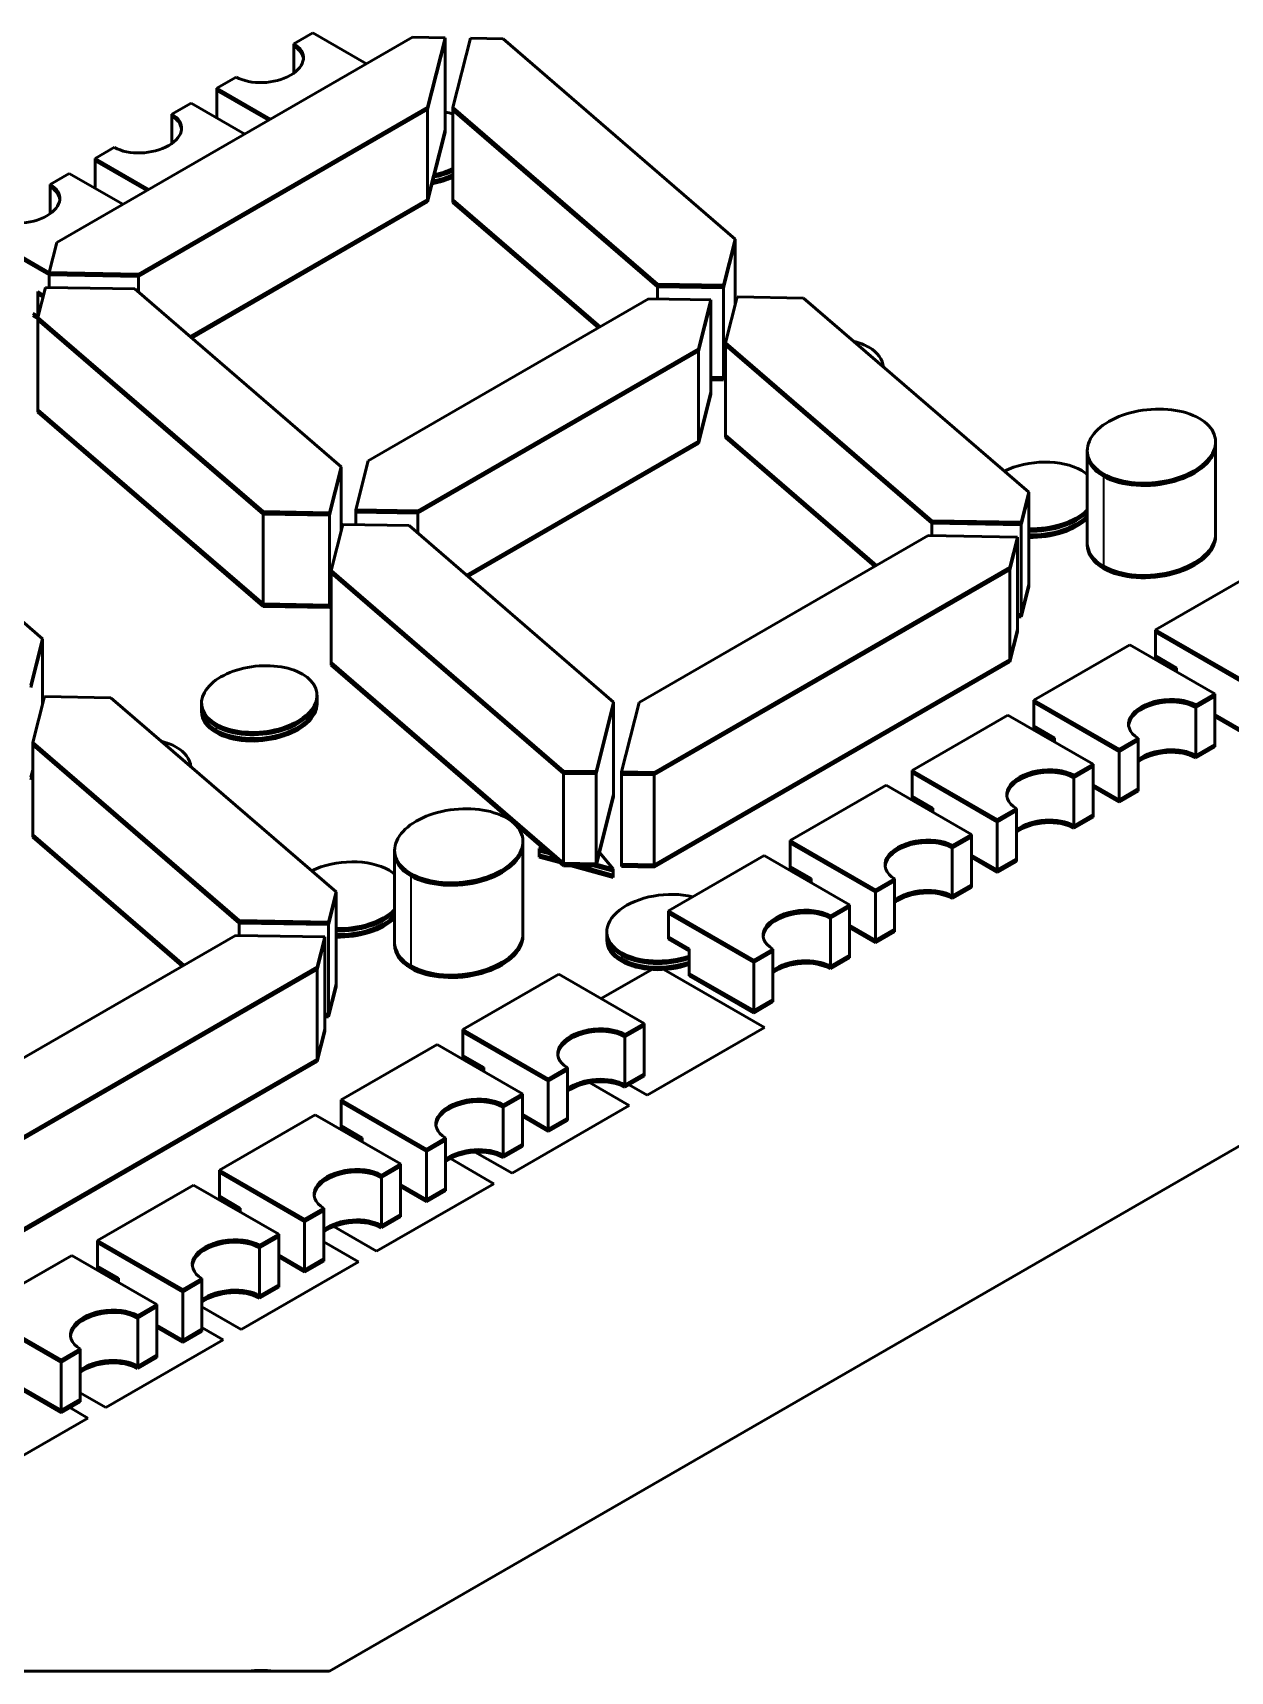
# Model space of a CAD drawing. Header units: inches. Extents: x -20.7 to 49, y -43 to 17.2.
# Drawn here: x -11.492 to -9.615, y -3.944 to -1.375 of the extents above; entities that cross this region are included whole.
import ezdxf

# ---------------------------------------------------------------- set-up
doc = ezdxf.new("R2010")
doc.units = ezdxf.units.IN
doc.header["$MEASUREMENT"] = 0
doc.layers.add('Visible (ANSI)', color=7, linetype='Continuous', lineweight=50)
doc.layers.add('Visible Narrow (ANSI)', color=7, linetype='Continuous', lineweight=35)

msp = doc.modelspace()

# ---------------------------------------------------------------- linework, layer by layer
at = {"layer": 'Visible (ANSI)'}
for p, q in [((-11.4547, -1.7035), (-10.8971, -1.3816)), ((-11.0832, -1.392), (-11.0532, -1.3747)), ((-10.9692, -1.4232), (-11.0532, -1.3747)), ((-10.8971, -1.3816), (-10.8461, -1.3824)), ((-10.8461, -1.3824), (-10.8735, -1.4914)), ((-10.8461, -1.3863), (-10.8735, -1.4952)), ((-10.8461, -1.3824), (-10.8461, -1.5271)), ((-10.8461, -1.3863), (-10.8461, -1.5309)), ((-10.8337, -1.4921), (-10.8063, -1.3831)), ((-10.8063, -1.3831), (-10.7552, -1.3839)), ((-10.7552, -1.3839), (-10.3912, -1.6984)), ((-11.0832, -1.392), (-11.0832, -1.438)), ((-11.0832, -1.3959), (-11.0832, -1.438)), ((-11.2035, -1.4614), (-11.1734, -1.4441)), ((-11.1195, -1.51), (-11.2035, -1.4614)), ((-11.2035, -1.4614), (-11.2035, -1.5083)), ((-11.2742, -1.5022), (-11.2441, -1.4849)), ((-11.1601, -1.5334), (-11.2441, -1.4849)), ((-11.1228, -1.5119), (-11.2035, -1.4653)), ((-11.2035, -1.4653), (-11.2035, -1.5083)), ((-10.8735, -1.4914), (-11.3266, -1.753)), ((-10.8735, -1.4952), (-11.3266, -1.7568)), ((-11.2742, -1.5022), (-11.2742, -1.5482)), ((-11.2742, -1.5061), (-11.2742, -1.5482)), ((-10.8735, -1.4914), (-10.8735, -1.636)), ((-10.8735, -1.4952), (-10.8735, -1.6399)), ((-10.513, -1.7689), (-10.8337, -1.4921)), ((-10.8337, -1.4921), (-10.8337, -1.6367)), ((-10.513, -1.7728), (-10.8337, -1.4959)), ((-10.8337, -1.4959), (-10.8337, -1.6406)), ((-10.8735, -1.636), (-10.8461, -1.5271)), ((-10.8735, -1.6399), (-10.8461, -1.5309)), ((-11.3944, -1.5717), (-11.3644, -1.5543)), ((-11.3104, -1.6202), (-11.3944, -1.5717)), ((-11.3944, -1.5717), (-11.3944, -1.6185)), ((-11.3137, -1.6221), (-11.3944, -1.5755)), ((-11.3944, -1.5755), (-11.3944, -1.6185)), ((-11.4651, -1.6125), (-11.435, -1.5951)), ((-11.4651, -1.6125), (-11.4651, -1.6584)), ((-11.4651, -1.6163), (-11.4651, -1.6584)), ((-11.351, -1.6436), (-11.435, -1.5951)), ((-11.2458, -1.851), (-10.8735, -1.636)), ((-11.2431, -1.8533), (-10.8735, -1.6399)), ((-10.8337, -1.6367), (-10.603, -1.8359)), ((-10.8337, -1.6406), (-10.6056, -1.8374)), ((-11.4665, -1.7505), (-11.5853, -1.6819)), ((-11.4666, -1.7543), (-11.5853, -1.6858)), ((-11.4666, -1.7507), (-11.4547, -1.7035)), ((-10.3912, -1.6984), (-10.4094, -1.7706)), ((-10.3912, -1.7023), (-10.4094, -1.7745)), ((-10.3912, -1.6984), (-10.3912, -1.8003)), ((-10.3912, -1.7023), (-10.3912, -1.8003)), ((-11.3266, -1.753), (-11.4666, -1.7507)), ((-11.4666, -1.7507), (-11.4666, -1.774)), ((-11.3266, -1.7568), (-11.4666, -1.7545)), ((-11.4666, -1.7545), (-11.4666, -1.774)), ((-11.3266, -1.753), (-11.3266, -1.7812)), ((-11.3266, -1.7568), (-11.3266, -1.7812)), ((-10.513, -1.7922), (-10.513, -1.7689)), ((-10.4094, -1.7706), (-10.513, -1.7689)), ((-10.513, -1.7922), (-10.513, -1.7728)), ((-10.4094, -1.7745), (-10.513, -1.7728)), ((-10.4094, -1.7706), (-10.4094, -1.9153)), ((-11.4844, -1.8192), (-11.4844, -1.7806)), ((-11.4844, -1.7806), (-11.4754, -1.7859)), ((-11.4844, -1.8231), (-11.4844, -1.7845)), ((-11.4844, -1.7845), (-11.4763, -1.7892)), ((-11.4843, -1.8211), (-11.4724, -1.7739)), ((-11.4724, -1.7739), (-11.3325, -1.7762)), ((-11.3325, -1.7762), (-11.0089, -2.0551)), ((-10.9666, -2.0458), (-10.5269, -1.792)), ((-10.5269, -1.792), (-10.4295, -1.7936)), ((-10.4295, -1.7936), (-10.4489, -1.8703)), ((-10.4295, -1.7975), (-10.4489, -1.8742)), ((-10.4295, -1.7936), (-10.4295, -1.9383)), ((-10.4295, -1.7975), (-10.4295, -1.9421)), ((-10.4094, -1.7745), (-10.4094, -1.9191)), ((-10.4065, -1.8608), (-10.3883, -1.7888)), ((-10.3883, -1.7888), (-10.2844, -1.7906)), ((-10.2844, -1.7906), (-9.9312, -2.0951)), ((-11.4923, -1.8147), (-11.4844, -1.8192)), ((-11.4923, -1.8185), (-11.4844, -1.8231)), ((-11.4838, -1.8188), (-11.4844, -1.8192)), ((-11.4843, -1.823), (-11.4844, -1.8231)), ((-11.4843, -1.9657), (-11.4843, -1.8211)), ((-11.1311, -2.1256), (-11.4843, -1.8211)), ((-11.4843, -1.9696), (-11.4843, -1.8249)), ((-11.1311, -2.1295), (-11.4843, -1.8249)), ((-10.4489, -1.8703), (-10.8885, -2.1242)), ((-10.4489, -1.8742), (-10.8885, -2.1281)), ((-10.4489, -1.8703), (-10.4489, -2.015)), ((-10.4489, -1.8742), (-10.4489, -2.0189)), ((-10.083, -2.14), (-10.4065, -1.8608)), ((-10.4065, -1.8608), (-10.4065, -2.0055)), ((-10.083, -2.1438), (-10.4065, -1.8647)), ((-10.4065, -1.8647), (-10.4065, -2.0093)), ((-10.4295, -1.915), (-10.4094, -1.9153)), ((-10.4295, -1.9188), (-10.4094, -1.9191)), ((-10.4094, -1.9153), (-10.4065, -1.9036)), ((-10.4094, -1.9191), (-10.4065, -1.9074)), ((-10.4489, -2.015), (-10.4295, -1.9383)), ((-10.4489, -2.0189), (-10.4295, -1.9421)), ((-11.4843, -1.9657), (-11.1311, -2.2703)), ((-11.4843, -1.9696), (-11.1311, -2.2741)), ((-11.8409, -2.0108), (-11.4769, -2.3252)), ((-10.8125, -2.225), (-10.4489, -2.015)), ((-10.8098, -2.2273), (-10.4489, -2.0189)), ((-10.4065, -2.0055), (-10.1697, -2.2098)), ((-10.4065, -2.0093), (-10.1723, -2.2114)), ((-9.8394, -2.0296), (-9.8394, -2.1743)), ((-9.6382, -2.016), (-9.6382, -2.1606)), ((-9.6382, -2.0199), (-9.6382, -2.1645)), ((-11.0089, -2.0551), (-11.0272, -2.1273)), ((-11.0089, -2.0551), (-11.0089, -2.157)), ((-10.986, -2.1226), (-10.9666, -2.0458)), ((-9.8394, -2.0335), (-9.8394, -2.1781)), ((-11.0089, -2.059), (-11.0272, -2.1312)), ((-11.0089, -2.059), (-11.0089, -2.157)), ((-9.9312, -2.0951), (-9.9426, -2.1405)), ((-9.9312, -2.099), (-9.9426, -2.1443)), ((-9.9312, -2.0951), (-9.9312, -2.2398)), ((-9.9312, -2.099), (-9.9312, -2.2436)), ((-11.0272, -2.1273), (-11.1311, -2.1256)), ((-11.1311, -2.1256), (-11.1311, -2.2703)), ((-11.0272, -2.1312), (-11.1311, -2.1295)), ((-11.1311, -2.1295), (-11.1311, -2.2741)), ((-11.0272, -2.1273), (-11.0272, -2.272)), ((-11.0272, -2.1312), (-11.0272, -2.2759)), ((-10.8885, -2.1242), (-10.986, -2.1226)), ((-10.986, -2.1226), (-10.986, -2.1459)), ((-10.8885, -2.1281), (-10.986, -2.1264)), ((-10.986, -2.1264), (-10.986, -2.1459)), ((-10.8885, -2.1242), (-10.8885, -2.1594)), ((-10.8885, -2.1281), (-10.8885, -2.1594)), ((-11.0243, -2.2178), (-11.0061, -2.1456)), ((-11.0061, -2.1456), (-10.9025, -2.1473)), ((-10.9025, -2.1473), (-10.5818, -2.4241)), ((-9.9431, -2.1423), (-10.083, -2.14)), ((-10.083, -2.14), (-10.083, -2.1633)), ((-9.9431, -2.1462), (-10.083, -2.1438)), ((-10.083, -2.1438), (-10.083, -2.1633)), ((-9.9426, -2.1405), (-9.9431, -2.1423)), ((-9.9431, -2.1423), (-9.9431, -2.287)), ((-9.9426, -2.1443), (-9.9431, -2.1462)), ((-9.9431, -2.1462), (-9.9431, -2.2908)), ((-10.542, -2.4248), (-10.0889, -2.1632)), ((-10.0889, -2.1632), (-9.9489, -2.1655)), ((-9.9489, -2.1655), (-9.9608, -2.2127)), ((-9.9489, -2.1694), (-9.9608, -2.2166)), ((-9.9489, -2.1655), (-9.9489, -2.3102)), ((-9.9489, -2.1694), (-9.9489, -2.314)), ((-11.0243, -2.3624), (-11.0243, -2.2178)), ((-10.6603, -2.5323), (-11.0243, -2.2178)), ((-11.0243, -2.3663), (-11.0243, -2.2216)), ((-10.6603, -2.5361), (-11.0243, -2.2216)), ((-9.9608, -2.2127), (-10.5184, -2.5346)), ((-9.9608, -2.2166), (-10.5184, -2.5385)), ((-9.9608, -2.2127), (-9.9608, -2.3574)), ((-9.9608, -2.2166), (-9.9608, -2.3612)), ((-9.5819, -2.2241), (-9.7323, -2.3109)), ((-11.0272, -2.272), (-11.0243, -2.2606)), ((-9.9426, -2.2851), (-9.9312, -2.2398)), ((-9.9426, -2.289), (-9.9312, -2.2436)), ((-11.1311, -2.2703), (-11.0272, -2.272)), ((-11.1311, -2.2741), (-11.0272, -2.2759)), ((-11.0272, -2.2759), (-11.0243, -2.2644)), ((-9.9431, -2.287), (-9.9426, -2.2851)), ((-9.9608, -2.3574), (-9.9489, -2.3102)), ((-9.9489, -2.2869), (-9.9431, -2.287)), ((-9.9489, -2.2907), (-9.9431, -2.2908)), ((-9.9431, -2.2908), (-9.9426, -2.289)), ((-9.7323, -2.3109), (-9.5986, -2.388)), ((-9.7323, -2.3109), (-9.7323, -2.3514)), ((-11.4769, -2.3252), (-11.4952, -2.3975)), ((-11.4769, -2.3291), (-11.4952, -2.4013)), ((-11.4769, -2.3252), (-11.4769, -2.4271)), ((-11.4769, -2.3291), (-11.4769, -2.4271)), ((-9.9608, -2.3612), (-9.9489, -2.314)), ((-9.7729, -2.3343), (-9.9232, -2.4211)), ((-9.7729, -2.3343), (-9.6392, -2.4114)), ((-9.7323, -2.3147), (-9.5986, -2.3919)), ((-9.7323, -2.3147), (-9.7323, -2.3552)), ((-11.0243, -2.3624), (-10.6603, -2.6769)), ((-10.5184, -2.6793), (-9.9608, -2.3574)), ((-10.5184, -2.6831), (-9.9608, -2.3612)), ((-9.6995, -2.3703), (-9.7323, -2.3514)), ((-9.6995, -2.3741), (-9.7323, -2.3552)), ((-11.0243, -2.3663), (-10.6603, -2.6808)), ((-9.6995, -2.3766), (-9.6995, -2.3703)), ((-9.6995, -2.3766), (-9.6995, -2.3741)), ((-11.0467, -2.423), (-11.0467, -2.4133)), ((-9.6392, -2.4114), (-9.6693, -2.4288)), ((-9.6392, -2.4114), (-9.6392, -2.4905)), ((-11.4922, -2.4876), (-11.4741, -2.4157)), ((-11.4741, -2.4157), (-11.3701, -2.4174)), ((-11.3701, -2.4174), (-11.0169, -2.722)), ((-11.2277, -2.4352), (-11.2277, -2.4256)), ((-11.2277, -2.4391), (-11.2277, -2.4294)), ((-11.0467, -2.4268), (-11.0467, -2.4172)), ((-10.5818, -2.4241), (-10.6092, -2.5331)), ((-10.5818, -2.428), (-10.6092, -2.537)), ((-10.5818, -2.4241), (-10.5818, -2.5688)), ((-10.5818, -2.428), (-10.5818, -2.5726)), ((-10.5694, -2.5338), (-10.542, -2.4248)), ((-9.9232, -2.4211), (-9.7896, -2.4982)), ((-9.9232, -2.4211), (-9.9232, -2.4616)), ((-9.9232, -2.4249), (-9.7896, -2.5021)), ((-9.9232, -2.4249), (-9.9232, -2.4654)), ((-9.6392, -2.4153), (-9.6693, -2.4327)), ((-9.6693, -2.4288), (-9.6693, -2.5079)), ((-9.6693, -2.4327), (-9.6693, -2.5117)), ((-9.6392, -2.4153), (-9.6392, -2.4944)), ((-8.4384, -2.4492), (-11.0274, -3.944)), ((-9.9638, -2.4445), (-10.1141, -2.5313)), ((-9.9638, -2.4445), (-9.8302, -2.5217)), ((-9.8905, -2.4805), (-9.9232, -2.4616)), ((-9.8905, -2.4843), (-9.9232, -2.4654)), ((-9.5986, -2.4671), (-9.6392, -2.4437)), ((-9.5986, -2.4709), (-9.6392, -2.4475)), ((-11.1687, -2.7668), (-11.4922, -2.4876)), ((-11.4922, -2.4876), (-11.4922, -2.6323)), ((-11.1687, -2.7707), (-11.4922, -2.4915)), ((-11.4922, -2.4915), (-11.4922, -2.6362)), ((-9.8905, -2.4869), (-9.8905, -2.4805)), ((-9.8905, -2.4869), (-9.8905, -2.4843)), ((-9.7595, -2.4809), (-9.7896, -2.4982)), ((-9.7595, -2.4847), (-9.7896, -2.5021)), ((-9.7595, -2.56), (-9.7595, -2.4809)), ((-9.7595, -2.5638), (-9.7595, -2.4847)), ((-9.6693, -2.5079), (-9.6392, -2.4905)), ((-9.7896, -2.4982), (-9.7896, -2.5773)), ((-9.7896, -2.5021), (-9.7896, -2.5812)), ((-9.6693, -2.5117), (-9.6392, -2.4944)), ((-11.4952, -2.5421), (-11.4922, -2.5304)), ((-11.4952, -2.546), (-11.4922, -2.5343)), ((-10.6092, -2.5331), (-10.6603, -2.5323)), ((-10.6603, -2.5323), (-10.6603, -2.6769)), ((-10.6092, -2.537), (-10.6603, -2.5361)), ((-10.6603, -2.5361), (-10.6603, -2.6808)), ((-10.6092, -2.5331), (-10.6092, -2.6778)), ((-10.6092, -2.537), (-10.6092, -2.6816)), ((-10.5184, -2.5346), (-10.5694, -2.5338)), ((-10.5694, -2.5338), (-10.5694, -2.6784)), ((-10.5184, -2.5385), (-10.5694, -2.5376)), ((-10.5694, -2.5376), (-10.5694, -2.6823)), ((-10.5184, -2.5346), (-10.5184, -2.6793)), ((-10.5184, -2.5385), (-10.5184, -2.6831)), ((-10.1141, -2.5313), (-9.9805, -2.6085)), ((-10.1141, -2.5313), (-10.1141, -2.5718)), ((-10.1141, -2.5352), (-9.9805, -2.6123)), ((-10.1141, -2.5352), (-10.1141, -2.5757)), ((-9.8302, -2.5217), (-9.8602, -2.539)), ((-9.8302, -2.5255), (-9.8602, -2.5429)), ((-9.8602, -2.539), (-9.8602, -2.6181)), ((-9.8602, -2.5429), (-9.8602, -2.622)), ((-9.8302, -2.5217), (-9.8302, -2.6007)), ((-9.8302, -2.5255), (-9.8302, -2.6046)), ((-10.6092, -2.6778), (-10.5818, -2.5688)), ((-10.1547, -2.5547), (-10.305, -2.6415)), ((-10.1547, -2.5547), (-10.0211, -2.6319)), ((-9.7896, -2.5773), (-9.8302, -2.5539)), ((-9.7896, -2.5812), (-9.8302, -2.5577)), ((-9.7896, -2.5773), (-9.7595, -2.56)), ((-9.7896, -2.5812), (-9.7595, -2.5638)), ((-10.6092, -2.6816), (-10.5818, -2.5726)), ((-10.0814, -2.5907), (-10.1141, -2.5718)), ((-10.0814, -2.5946), (-10.1141, -2.5757)), ((-10.0814, -2.5971), (-10.0814, -2.5907)), ((-10.0814, -2.5971), (-10.0814, -2.5946)), ((-9.9504, -2.5911), (-9.9805, -2.6085)), ((-9.9504, -2.595), (-9.9805, -2.6123)), ((-9.9504, -2.6702), (-9.9504, -2.5911)), ((-9.9504, -2.674), (-9.9504, -2.595)), ((-9.9805, -2.6085), (-9.9805, -2.6875)), ((-9.9805, -2.6123), (-9.9805, -2.6914)), ((-9.8602, -2.6181), (-9.8302, -2.6007)), ((-9.8602, -2.622), (-9.8302, -2.6046)), ((-11.4922, -2.6323), (-11.2554, -2.8367)), ((-11.4922, -2.6362), (-11.2581, -2.8382)), ((-10.7239, -2.6428), (-10.7239, -2.7875)), ((-10.305, -2.6415), (-10.1714, -2.7187)), ((-10.305, -2.6415), (-10.305, -2.682)), ((-10.305, -2.6454), (-10.1714, -2.7225)), ((-10.305, -2.6454), (-10.305, -2.6859)), ((-10.0211, -2.6319), (-10.0511, -2.6493)), ((-10.0211, -2.6358), (-10.0511, -2.6531)), ((-10.0211, -2.6319), (-10.0211, -2.711)), ((-10.0211, -2.6358), (-10.0211, -2.7148)), ((-10.9251, -2.6564), (-10.9251, -2.8011)), ((-10.9251, -2.6603), (-10.9251, -2.805)), ((-10.7239, -2.6467), (-10.7239, -2.7913)), ((-10.6983, -2.6539), (-10.6941, -2.6515)), ((-10.6983, -2.6636), (-10.6983, -2.6539)), ((-10.6882, -2.6567), (-10.6983, -2.6539)), ((-10.6983, -2.6674), (-10.6983, -2.6578)), ((-10.6816, -2.6624), (-10.6983, -2.6578)), ((-10.6983, -2.6636), (-10.6718, -2.6708)), ((-10.6983, -2.6674), (-10.6652, -2.6765)), ((-10.6038, -2.6602), (-10.5823, -2.6858)), ((-10.3456, -2.665), (-10.4959, -2.7518)), ((-10.3456, -2.665), (-10.212, -2.7421)), ((-10.0511, -2.7283), (-10.0511, -2.6493)), ((-10.0511, -2.7322), (-10.0511, -2.6531)), ((-9.9805, -2.6875), (-10.0211, -2.6641)), ((-9.9805, -2.6914), (-10.0211, -2.668)), ((-9.9805, -2.6875), (-9.9504, -2.6702)), ((-10.6603, -2.6769), (-10.6092, -2.6778)), ((-10.6603, -2.6808), (-10.6092, -2.6816)), ((-10.649, -2.681), (-10.5823, -2.6993)), ((-10.634, -2.6812), (-10.5823, -2.6954)), ((-10.5823, -2.6896), (-10.6116, -2.6816)), ((-10.5823, -2.6858), (-10.6085, -2.6786)), ((-10.5823, -2.6954), (-10.5823, -2.6858)), ((-10.5823, -2.6993), (-10.5823, -2.6896)), ((-10.5694, -2.6784), (-10.5184, -2.6793)), ((-10.5694, -2.6823), (-10.5184, -2.6831)), ((-10.2723, -2.7009), (-10.305, -2.682)), ((-10.2723, -2.7048), (-10.305, -2.6859)), ((-9.9805, -2.6914), (-9.9504, -2.674)), ((-11.0169, -2.722), (-11.0283, -2.7673)), ((-11.0169, -2.722), (-11.0169, -2.8666)), ((-10.2723, -2.7073), (-10.2723, -2.7009)), ((-10.2723, -2.7073), (-10.2723, -2.7048)), ((-10.1413, -2.7013), (-10.1714, -2.7187)), ((-10.1413, -2.7052), (-10.1714, -2.7225)), ((-10.1714, -2.7187), (-10.1714, -2.7978)), ((-10.1714, -2.7225), (-10.1714, -2.8016)), ((-10.1413, -2.7013), (-10.1413, -2.7804)), ((-10.1413, -2.7052), (-10.1413, -2.7843)), ((-10.0511, -2.7283), (-10.0211, -2.711)), ((-10.0511, -2.7322), (-10.0211, -2.7148)), ((-11.0169, -2.7258), (-11.0283, -2.7712)), ((-11.0169, -2.7258), (-11.0169, -2.8705)), ((-10.212, -2.7421), (-10.2421, -2.7595)), ((-10.212, -2.746), (-10.2421, -2.7633)), ((-10.212, -2.7421), (-10.212, -2.8212)), ((-10.212, -2.746), (-10.212, -2.8251)), ((-11.0288, -2.7692), (-11.1687, -2.7668)), ((-11.1687, -2.7668), (-11.1687, -2.7901)), ((-11.0288, -2.773), (-11.1687, -2.7707)), ((-11.1687, -2.7707), (-11.1687, -2.7901)), ((-11.0283, -2.7673), (-11.0288, -2.7692)), ((-11.0288, -2.7692), (-11.0288, -2.9138)), ((-11.0283, -2.7712), (-11.0288, -2.773)), ((-11.0288, -2.773), (-11.0288, -2.9177)), ((-10.4959, -2.7518), (-10.3623, -2.8289)), ((-10.4959, -2.7518), (-10.4959, -2.7923)), ((-10.4959, -2.7556), (-10.3623, -2.8328)), ((-10.4959, -2.7556), (-10.4959, -2.7961)), ((-10.2421, -2.8386), (-10.2421, -2.7595)), ((-10.2421, -2.8424), (-10.2421, -2.7633)), ((-10.1714, -2.7978), (-10.212, -2.7743)), ((-11.6277, -3.0516), (-11.1746, -2.79)), ((-11.1746, -2.79), (-11.0346, -2.7924)), ((-11.0346, -2.7924), (-11.0465, -2.8396)), ((-11.0346, -2.7962), (-11.0465, -2.8434)), ((-11.0346, -2.7924), (-11.0346, -2.937)), ((-11.0346, -2.7962), (-11.0346, -2.9409)), ((-10.5924, -2.7938), (-10.5924, -2.7842)), ((-10.5924, -2.7977), (-10.5924, -2.7881)), ((-10.4632, -2.8112), (-10.4959, -2.7923)), ((-10.4632, -2.815), (-10.4959, -2.7961)), ((-10.1714, -2.8016), (-10.212, -2.7782)), ((-10.1714, -2.7978), (-10.1413, -2.7804)), ((-10.1714, -2.8016), (-10.1413, -2.7843)), ((-10.4632, -2.8497), (-10.4632, -2.8112)), ((-10.4632, -2.8536), (-10.4632, -2.815)), ((-10.3323, -2.8116), (-10.3623, -2.8289)), ((-10.3323, -2.8154), (-10.3623, -2.8328)), ((-10.3323, -2.8116), (-10.3323, -2.8906)), ((-10.3323, -2.8154), (-10.3323, -2.8945)), ((-10.2421, -2.8386), (-10.212, -2.8212)), ((-10.2421, -2.8424), (-10.212, -2.8251)), ((-11.0465, -2.8396), (-11.6041, -3.1615)), ((-11.0465, -2.8434), (-11.6041, -3.1653)), ((-11.0465, -2.8396), (-11.0465, -2.9842)), ((-11.0465, -2.8434), (-11.0465, -2.9881)), ((-10.6677, -2.8509), (-10.818, -2.9377)), ((-10.6677, -2.8509), (-10.534, -2.9281)), ((-10.6011, -2.8893), (-10.5218, -2.8435)), ((-10.5029, -2.8435), (-10.3453, -2.9345)), ((-10.3623, -2.908), (-10.4632, -2.8497)), ((-10.3623, -2.8289), (-10.3623, -2.908)), ((-10.3623, -2.8328), (-10.3623, -2.9119)), ((-11.0283, -2.912), (-11.0169, -2.8666)), ((-11.0283, -2.9158), (-11.0169, -2.8705)), ((-10.3623, -2.9119), (-10.4632, -2.8536)), ((-10.3623, -2.908), (-10.3323, -2.8906)), ((-10.3623, -2.9119), (-10.3323, -2.8945)), ((-11.0346, -2.9137), (-11.0288, -2.9138)), ((-11.0346, -2.9176), (-11.0288, -2.9177)), ((-11.0288, -2.9138), (-11.0283, -2.912)), ((-11.0288, -2.9177), (-11.0283, -2.9158)), ((-10.534, -2.9281), (-10.5641, -2.9454)), ((-10.534, -2.9281), (-10.534, -3.0071)), ((-11.0465, -2.9842), (-11.0346, -2.937)), ((-11.0465, -2.9881), (-11.0346, -2.9409)), ((-10.818, -2.9377), (-10.6844, -3.0148)), ((-10.818, -2.9377), (-10.818, -2.9782)), ((-10.818, -2.9416), (-10.6844, -3.0187)), ((-10.818, -2.9416), (-10.818, -2.9821)), ((-10.534, -2.9319), (-10.5641, -2.9493)), ((-10.5641, -2.9454), (-10.5641, -3.0245)), ((-10.5641, -2.9493), (-10.5641, -3.0283)), ((-10.534, -2.9319), (-10.534, -3.011)), ((-10.3453, -2.9345), (-10.529, -3.0406)), ((-10.8586, -2.9611), (-11.0089, -3.0479)), ((-10.8586, -2.9611), (-10.7249, -3.0383)), ((-10.7852, -2.9971), (-10.818, -2.9782)), ((-11.6041, -3.3061), (-11.0465, -2.9842)), ((-11.6041, -3.31), (-11.0465, -2.9881)), ((-10.7852, -3.001), (-10.818, -2.9821)), ((-10.792, -2.9996), (-10.7898, -2.9983)), ((-10.7852, -3.0035), (-10.7852, -2.9971)), ((-10.7852, -3.0035), (-10.7852, -3.001)), ((-10.6543, -2.9975), (-10.6844, -3.0148)), ((-10.6543, -3.0013), (-10.6844, -3.0187)), ((-10.6543, -3.0766), (-10.6543, -2.9975)), ((-10.6543, -3.0804), (-10.6543, -3.0013)), ((-10.6844, -3.0148), (-10.6844, -3.0939)), ((-10.6844, -3.0187), (-10.6844, -3.0978)), ((-10.6197, -3.021), (-10.5574, -3.057)), ((-10.5641, -3.0245), (-10.534, -3.0071)), ((-10.5641, -3.0283), (-10.534, -3.011)), ((-10.529, -3.0406), (-10.5572, -3.0243)), ((-11.0089, -3.0479), (-10.8753, -3.1251)), ((-11.0089, -3.0479), (-11.0089, -3.0884)), ((-11.0089, -3.0518), (-10.8753, -3.1289)), ((-11.0089, -3.0518), (-11.0089, -3.0923)), ((-10.7249, -3.0383), (-10.755, -3.0556)), ((-10.7249, -3.0421), (-10.755, -3.0595)), ((-10.755, -3.0556), (-10.755, -3.1347)), ((-10.5574, -3.057), (-10.7411, -3.1631)), ((-10.7249, -3.0383), (-10.7249, -3.1174)), ((-10.7249, -3.0421), (-10.7249, -3.1212)), ((-11.0495, -3.0714), (-11.1998, -3.1581)), ((-11.0495, -3.0714), (-10.9159, -3.1485)), ((-10.755, -3.0595), (-10.755, -3.1386)), ((-10.6844, -3.0939), (-10.7249, -3.0705)), ((-10.6844, -3.0978), (-10.7249, -3.0743)), ((-10.6844, -3.0939), (-10.6543, -3.0766)), ((-10.6844, -3.0978), (-10.6543, -3.0804)), ((-10.9762, -3.1073), (-11.0089, -3.0884)), ((-10.9762, -3.1112), (-11.0089, -3.0923)), ((-10.9829, -3.1098), (-10.9808, -3.1085)), ((-10.9762, -3.1137), (-10.9762, -3.1073)), ((-10.8452, -3.1077), (-10.8753, -3.1251)), ((-10.8452, -3.1868), (-10.8452, -3.1077)), ((-10.9762, -3.1137), (-10.9762, -3.1112)), ((-10.8452, -3.1116), (-10.8753, -3.1289)), ((-10.8753, -3.1251), (-10.8753, -3.2041)), ((-10.8753, -3.1289), (-10.8753, -3.208)), ((-10.8452, -3.1906), (-10.8452, -3.1116)), ((-10.7411, -3.1631), (-10.7986, -3.1299)), ((-10.755, -3.1347), (-10.7249, -3.1174)), ((-10.755, -3.1386), (-10.7249, -3.1212)), ((-11.1998, -3.1581), (-11.0662, -3.2353)), ((-11.1998, -3.1581), (-11.1998, -3.1987)), ((-10.9159, -3.1485), (-10.9459, -3.1659)), ((-10.9159, -3.1524), (-10.9459, -3.1697)), ((-10.9159, -3.1485), (-10.9159, -3.2276)), ((-10.9159, -3.1524), (-10.9159, -3.2314)), ((-10.8377, -3.1401), (-10.7695, -3.1795)), ((-11.2404, -3.1816), (-11.3907, -3.2684)), ((-11.2404, -3.1816), (-11.1068, -3.2587)), ((-11.1998, -3.162), (-11.0662, -3.2392)), ((-11.1998, -3.162), (-11.1998, -3.2025)), ((-10.7695, -3.1795), (-10.9533, -3.2855)), ((-10.9459, -3.1659), (-10.9459, -3.2449)), ((-10.9459, -3.1697), (-10.9459, -3.2488)), ((-10.8753, -3.2041), (-10.9159, -3.1807)), ((-10.8753, -3.208), (-10.9159, -3.1846)), ((-11.1671, -3.2176), (-11.1998, -3.1987)), ((-11.1671, -3.2214), (-11.1998, -3.2025)), ((-10.8753, -3.2041), (-10.8452, -3.1868)), ((-10.8753, -3.208), (-10.8452, -3.1906)), ((-11.1738, -3.22), (-11.1717, -3.2188)), ((-11.1671, -3.2239), (-11.1671, -3.2176)), ((-11.1671, -3.2239), (-11.1671, -3.2214)), ((-11.0361, -3.2179), (-11.0662, -3.2353)), ((-11.0361, -3.2218), (-11.0662, -3.2392)), ((-11.0662, -3.2353), (-11.0662, -3.3144)), ((-11.0361, -3.297), (-11.0361, -3.2179)), ((-11.0361, -3.3009), (-11.0361, -3.2218)), ((-10.9459, -3.2449), (-10.9159, -3.2276)), ((-10.9459, -3.2488), (-10.9159, -3.2314)), ((-11.1068, -3.2587), (-11.1369, -3.2761)), ((-11.1068, -3.2626), (-11.1369, -3.2799)), ((-11.1068, -3.2587), (-11.1068, -3.3378)), ((-11.1068, -3.2626), (-11.1068, -3.3417)), ((-11.0662, -3.2392), (-11.0662, -3.3182)), ((-10.9533, -3.2855), (-11.0206, -3.2467)), ((-11.3907, -3.2684), (-11.2571, -3.3455)), ((-11.3907, -3.2684), (-11.3907, -3.3089)), ((-11.3907, -3.2722), (-11.2571, -3.3494)), ((-11.3907, -3.2722), (-11.3907, -3.3127)), ((-11.1369, -3.3552), (-11.1369, -3.2761)), ((-11.1369, -3.359), (-11.1369, -3.2799)), ((-11.0361, -3.2705), (-10.9817, -3.3019)), ((-11.4313, -3.2918), (-11.5817, -3.3786)), ((-11.4313, -3.2918), (-11.2977, -3.369)), ((-11.358, -3.3278), (-11.3907, -3.3089)), ((-11.358, -3.3316), (-11.3907, -3.3127)), ((-10.9817, -3.3019), (-11.1654, -3.408)), ((-11.0662, -3.3144), (-11.1068, -3.2909)), ((-11.0662, -3.3182), (-11.1068, -3.2948)), ((-11.0662, -3.3144), (-11.0361, -3.297)), ((-11.0662, -3.3182), (-11.0361, -3.3009)), ((-11.3648, -3.3302), (-11.3626, -3.329)), ((-11.358, -3.3341), (-11.358, -3.3278)), ((-11.358, -3.3341), (-11.358, -3.3316)), ((-11.2271, -3.3282), (-11.2571, -3.3455)), ((-11.2271, -3.332), (-11.2571, -3.3494)), ((-11.2271, -3.3282), (-11.2271, -3.4072)), ((-11.2271, -3.332), (-11.2271, -3.4111)), ((-11.1369, -3.3552), (-11.1068, -3.3378)), ((-11.2571, -3.3455), (-11.2571, -3.4246)), ((-11.2571, -3.3494), (-11.2571, -3.4285)), ((-11.1369, -3.359), (-11.1068, -3.3417)), ((-11.5817, -3.3786), (-11.448, -3.4558)), ((-11.5817, -3.3825), (-11.448, -3.4596)), ((-11.2977, -3.369), (-11.3278, -3.3863)), ((-11.2977, -3.3728), (-11.3278, -3.3902)), ((-11.3278, -3.4654), (-11.3278, -3.3863)), ((-11.3278, -3.4693), (-11.3278, -3.3902)), ((-11.2977, -3.369), (-11.2977, -3.448)), ((-11.2977, -3.3728), (-11.2977, -3.4519)), ((-11.1654, -3.408), (-11.2271, -3.3724)), ((-11.2571, -3.4246), (-11.2977, -3.4012)), ((-11.2571, -3.4285), (-11.2977, -3.405)), ((-11.2571, -3.4246), (-11.2271, -3.4072)), ((-11.2571, -3.4285), (-11.2271, -3.4111)), ((-11.2271, -3.4052), (-11.1938, -3.4244)), ((-11.418, -3.4384), (-11.448, -3.4558)), ((-11.418, -3.4423), (-11.448, -3.4596)), ((-11.418, -3.4384), (-11.418, -3.5175)), ((-11.418, -3.4423), (-11.418, -3.5213)), ((-11.1938, -3.4244), (-11.3775, -3.5305)), ((-11.448, -3.4558), (-11.448, -3.5348)), ((-11.448, -3.4596), (-11.448, -3.5387)), ((-11.3278, -3.4654), (-11.2977, -3.448)), ((-11.3278, -3.4693), (-11.2977, -3.4519)), ((-11.448, -3.5348), (-11.5489, -3.4766)), ((-11.448, -3.5387), (-11.5489, -3.4804)), ((-11.448, -3.5348), (-11.418, -3.5175)), ((-11.3775, -3.5305), (-11.418, -3.5072)), ((-11.448, -3.5387), (-11.418, -3.5213)), ((-11.4341, -3.5306), (-11.4059, -3.5469)), ((-11.4059, -3.5469), (-11.5897, -3.653)), ((-11.0274, -3.944), (-14.6888, -3.944))]:
    msp.add_line(p, q, dxfattribs=at)
for centre, major_axis, ratio, start_param, end_param in [((-11.1283, -1.418), (-0.0602, -0.0061), 0.569494, 0.669466, 3.811058), ((-11.1283, -1.4219), (-0.0602, -0.0061), 0.569494, 3.140193, 3.811058), ((-11.3193, -1.5283), (-0.0602, -0.0061), 0.569494, 0.669466, 3.811058), ((-11.3193, -1.5321), (-0.0602, -0.0061), 0.569494, 3.140193, 3.811058), ((-10.8849, -1.5483), (-0.0904, -0.0091), 0.569494, 4.0539, 4.211219), ((-10.8849, -1.5521), (0.0904, 0.0091), 0.569494, 4.891355, 5.256525), ((-10.8849, -1.5483), (0.0904, 0.0091), 0.569494, 4.903039, 5.256525), ((-11.5102, -1.6385), (-0.0602, -0.0061), 0.569494, 0.669466, 3.811058), ((-11.5102, -1.6424), (-0.0602, -0.0061), 0.569494, 3.140193, 3.811058), ((-10.8849, -1.5618), (-0.0904, -0.0091), 0.569494, 1.720786, 2.114932), ((-10.8849, -1.5579), (-0.0904, -0.0091), 0.569494, 1.732338, 2.114932), ((-10.2494, -1.907), (-0.0904, -0.0091), 0.569494, 3.811058, 4.147517), ((-10.2494, -1.907), (0.0904, 0.0091), 0.569494, 6.268019, 6.952651), ((-9.7388, -2.0228), (-0.1004, -0.0101), 0.569494, 3.811058, 6.952651), ((-9.7388, -2.0228), (0.1004, 0.0101), 0.569494, 3.811058, 6.952651), ((-9.7388, -2.0267), (0.1004, 0.0101), 0.569494, 3.811058, 6.226009), ((-9.9158, -2.1002), (-0.0904, -0.0091), 0.569494, 3.811058, 5.291184), ((-9.7388, -2.0267), (-0.1004, -0.0101), 0.569494, 6.226009, 6.952651), ((-9.9158, -2.1002), (0.0904, 0.0091), 0.569494, 0.508322, 0.669466), ((-9.9158, -2.1002), (0.0904, 0.0091), 0.569494, 4.484207, 5.660511), ((-9.9158, -2.104), (0.0904, 0.0091), 0.569494, 4.484207, 5.660511), ((-9.9158, -2.1098), (-0.0904, -0.0091), 0.569494, 1.342614, 2.518918), ((-9.9158, -2.1137), (-0.0904, -0.0091), 0.569494, 1.342614, 2.518918), ((-9.7388, -2.1675), (0.1004, 0.0101), 0.569494, 3.084416, 3.811058), ((-9.7388, -2.1713), (0.1004, 0.0101), 0.569494, 3.084416, 3.811058), ((-9.7388, -2.1675), (-0.1004, -0.0101), 0.569494, 0.669466, 3.084416), ((-9.7388, -2.1713), (-0.1004, -0.0101), 0.569494, 0.669466, 3.084416), ((-11.1372, -2.4195), (-0.0904, -0.0091), 0.569494, 3.811058, 6.952651), ((-11.1372, -2.4195), (0.0904, 0.0091), 0.569494, 3.811058, 6.952651), ((-11.1372, -2.4233), (-0.0904, -0.0091), 0.569494, 6.226009, 6.952651), ((-11.1372, -2.4291), (0.0904, 0.0091), 0.569494, 3.084416, 3.811058), ((-11.1372, -2.433), (0.0904, 0.0091), 0.569494, 3.084416, 3.811058), ((-11.1372, -2.4233), (0.0904, 0.0091), 0.569494, 3.811058, 6.226009), ((-11.1372, -2.4291), (-0.0904, -0.0091), 0.569494, 0.669466, 3.084416), ((-11.1372, -2.433), (-0.0904, -0.0091), 0.569494, 0.669466, 3.084416), ((-9.7144, -2.4548), (-0.0602, -0.0061), 0.569494, 3.811058, 6.952651), ((-9.7144, -2.4587), (-0.0602, -0.0061), 0.569494, 3.811058, 6.170232), ((-11.3351, -2.5339), (-0.0904, -0.0091), 0.569494, 3.811058, 4.147517), ((-11.3351, -2.5339), (0.0904, 0.0091), 0.569494, 6.268019, 6.952651), ((-9.7144, -2.5339), (0.0602, 0.0061), 0.569494, 0.669466, 2.357774), ((-9.7144, -2.5378), (0.0602, 0.0061), 0.569494, 0.669466, 2.357774), ((-9.9053, -2.5651), (-0.0602, -0.0061), 0.569494, 3.811058, 6.952651), ((-9.9053, -2.5689), (-0.0602, -0.0061), 0.569494, 3.811058, 6.170232), ((-10.8245, -2.6496), (-0.1004, -0.0101), 0.569494, 3.811058, 6.952651), ((-10.8245, -2.6496), (0.1004, 0.0101), 0.569494, 3.811058, 6.952651), ((-9.9053, -2.6441), (0.0602, 0.0061), 0.569494, 0.669466, 2.357774), ((-9.9053, -2.648), (0.0602, 0.0061), 0.569494, 0.669466, 2.357774), ((-10.0962, -2.6753), (-0.0602, -0.0061), 0.569494, 3.811058, 6.952651), ((-10.0962, -2.6791), (-0.0602, -0.0061), 0.569494, 3.811058, 6.170232), ((-11.0015, -2.727), (-0.0904, -0.0091), 0.569494, 3.811058, 5.291184), ((-10.8245, -2.6535), (-0.1004, -0.0101), 0.569494, 6.226009, 6.952651), ((-10.8245, -2.6535), (0.1004, 0.0101), 0.569494, 3.811058, 6.226009), ((-11.0015, -2.727), (0.0904, 0.0091), 0.569494, 0.508322, 0.669466), ((-10.5019, -2.7781), (-0.0904, -0.0091), 0.569494, 4.146699, 6.952651), ((-10.0962, -2.7544), (0.0602, 0.0061), 0.569494, 0.669466, 2.357774), ((-10.0962, -2.7582), (0.0602, 0.0061), 0.569494, 0.669466, 2.357774), ((-10.2872, -2.7855), (-0.0602, -0.0061), 0.569494, 3.811058, 6.952651), ((-11.0015, -2.727), (0.0904, 0.0091), 0.569494, 4.484207, 5.660511), ((-11.0015, -2.7309), (0.0904, 0.0091), 0.569494, 4.484207, 5.660511), ((-11.0015, -2.7366), (-0.0904, -0.0091), 0.569494, 1.342614, 2.518918), ((-11.0015, -2.7405), (-0.0904, -0.0091), 0.569494, 1.342614, 2.518918), ((-10.2872, -2.7894), (-0.0602, -0.0061), 0.569494, 3.811058, 6.170232), ((-10.8245, -2.7943), (-0.1004, -0.0101), 0.569494, 0.669466, 3.084416), ((-10.8245, -2.7982), (-0.1004, -0.0101), 0.569494, 0.669466, 3.084416), ((-10.5019, -2.7819), (-0.0904, -0.0091), 0.569494, 6.226009, 6.952651), ((-10.5019, -2.7877), (0.0904, 0.0091), 0.569494, 3.084416, 3.811058), ((-10.5019, -2.7916), (0.0904, 0.0091), 0.569494, 3.084416, 3.811058), ((-10.8245, -2.7943), (0.1004, 0.0101), 0.569494, 3.084416, 3.811058), ((-10.8245, -2.7982), (0.1004, 0.0101), 0.569494, 3.084416, 3.811058), ((-10.5019, -2.7781), (0.0904, 0.0091), 0.569494, 3.811058, 5.096928), ((-10.5019, -2.7819), (0.0904, 0.0091), 0.569494, 3.811058, 5.096928), ((-10.5019, -2.7877), (-0.0904, -0.0091), 0.569494, 0.669466, 1.955335), ((-10.5019, -2.7916), (-0.0904, -0.0091), 0.569494, 0.669466, 1.955335), ((-10.2872, -2.8646), (0.0602, 0.0061), 0.569494, 0.669466, 2.357774), ((-10.2872, -2.8685), (0.0602, 0.0061), 0.569494, 0.669466, 2.357774), ((-10.6092, -2.9714), (-0.0602, -0.0061), 0.569494, 3.811058, 6.952651), ((-10.6092, -2.9753), (-0.0602, -0.0061), 0.569494, 3.811058, 6.170232), ((-10.6092, -3.0505), (0.0602, 0.0061), 0.569494, 0.669466, 2.357774), ((-10.6092, -3.0544), (0.0602, 0.0061), 0.569494, 0.669466, 2.357774), ((-10.8001, -3.0817), (-0.0602, -0.0061), 0.569494, 3.811058, 6.952651), ((-10.8001, -3.0855), (-0.0602, -0.0061), 0.569494, 3.811058, 6.170232), ((-10.8001, -3.1608), (0.0602, 0.0061), 0.569494, 0.669466, 2.357774), ((-10.8001, -3.1646), (0.0602, 0.0061), 0.569494, 0.669466, 2.357774), ((-10.991, -3.1919), (-0.0602, -0.0061), 0.569494, 3.811058, 6.952651), ((-10.991, -3.1958), (-0.0602, -0.0061), 0.569494, 3.811058, 6.170232), ((-10.991, -3.271), (0.0602, 0.0061), 0.569494, 0.669466, 2.357774), ((-10.991, -3.2748), (0.0602, 0.0061), 0.569494, 0.669466, 2.357774), ((-11.182, -3.3021), (-0.0602, -0.0061), 0.569494, 3.811058, 6.952651), ((-11.182, -3.306), (-0.0602, -0.0061), 0.569494, 3.811058, 6.170232), ((-11.182, -3.3812), (0.0602, 0.0061), 0.569494, 0.669466, 2.357774), ((-11.182, -3.3851), (0.0602, 0.0061), 0.569494, 0.669466, 2.357774), ((-11.3729, -3.4124), (-0.0602, -0.0061), 0.569494, 3.811058, 6.952651), ((-11.3729, -3.4162), (-0.0602, -0.0061), 0.569494, 3.811058, 6.170232), ((-11.3729, -3.4914), (0.0602, 0.0061), 0.569494, 0.669466, 2.357774), ((-11.3729, -3.4953), (0.0602, 0.0061), 0.569494, 0.669466, 2.357774), ((-11.1345, -3.9973), (0.0945, 0), 0.57735, 1.355441, 1.786151)]:
    msp.add_ellipse(centre, major_axis=major_axis, ratio=ratio, start_param=start_param, end_param=end_param, dxfattribs=at)
at = {"layer": 'Visible Narrow (ANSI)'}
for p, q in [((-9.814, -2.0662), (-9.814, -2.2109)), ((-9.814, -2.0701), (-9.814, -2.2147)), ((-9.9426, -2.2851), (-9.9426, -2.1405)), ((-9.9426, -2.289), (-9.9426, -2.1443)), ((-11.2048, -2.4585), (-11.2048, -2.4682)), ((-11.2048, -2.4624), (-11.2048, -2.472)), ((-10.8997, -2.693), (-10.8997, -2.8377)), ((-10.8997, -2.6969), (-10.8997, -2.8415)), ((-11.0283, -2.912), (-11.0283, -2.7673)), ((-11.0283, -2.9158), (-11.0283, -2.7712)), ((-10.5695, -2.8171), (-10.5695, -2.8268)), ((-10.5695, -2.821), (-10.5695, -2.8306))]:
    msp.add_line(p, q, dxfattribs=at)

doc.saveas('drawing.dxf')
